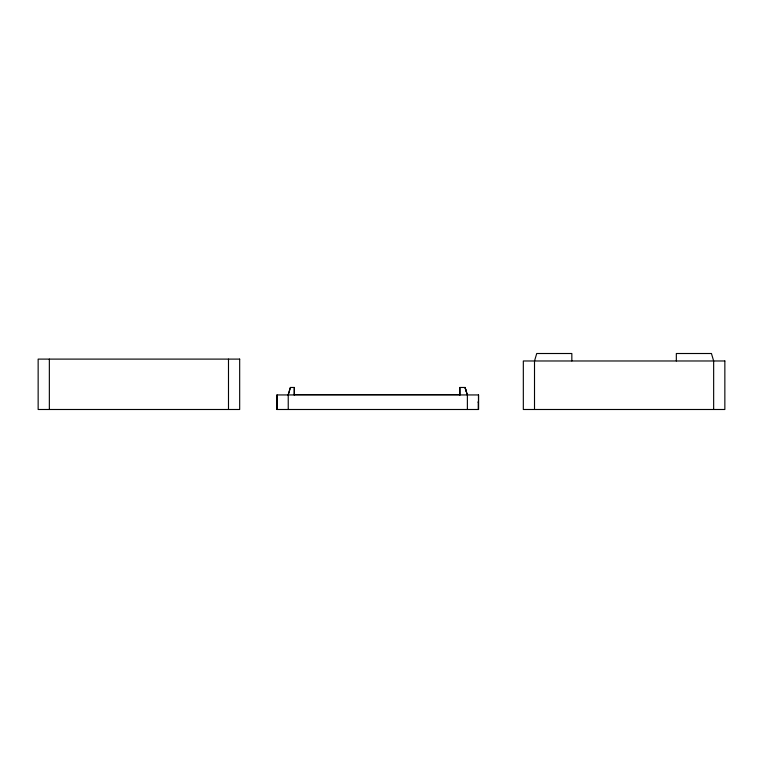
<?xml version="1.0" encoding="UTF-8"?>
<svg xmlns="http://www.w3.org/2000/svg" width="763" height="763" viewBox="0 0 763 763"><rect width="100%" height="100%" fill="white"/><g stroke="black" fill="none" stroke-linecap="round" stroke-linejoin="round"><path stroke-width="1.14" d="M294.251 394.938L294.251 387.47M294.308 394.938L294.356 387.47L290.369 387.47L288.128 394.938M290.474 387.47L288.233 394.938L288.242 409.493M459.812 394.938L459.803 387.47L465.134 387.47L467.376 394.938L467.385 409.493M293.765 394.566L460.27 394.566M277.303 402.025L276.816 402.025L276.816 409.493L478.573 409.493L478.573 394.938L276.931 394.938L276.921 409.493M477.962 402.025L478.458 402.025M467.271 394.938L465.029 387.47L466.174 391.2M713.653 409.493L713.653 360.975L711.44 353.507L676.333 353.507L676.333 360.975M571.84 360.975L571.84 353.507L536.732 353.507L534.51 360.975L534.51 409.493M478.468 394.938L478.458 409.493M478.353 402.025L478.353 409.493M459.851 387.47L459.908 394.938M277.045 394.938L277.045 409.493M228.49 359.106L228.49 409.493M49.347 359.106L49.347 409.493M239.677 359.106L38.15 359.106L38.15 409.493L239.677 409.493L239.677 359.106M724.85 360.975L523.323 360.975L523.323 409.493L724.85 409.493L724.85 360.975"/></g></svg>
